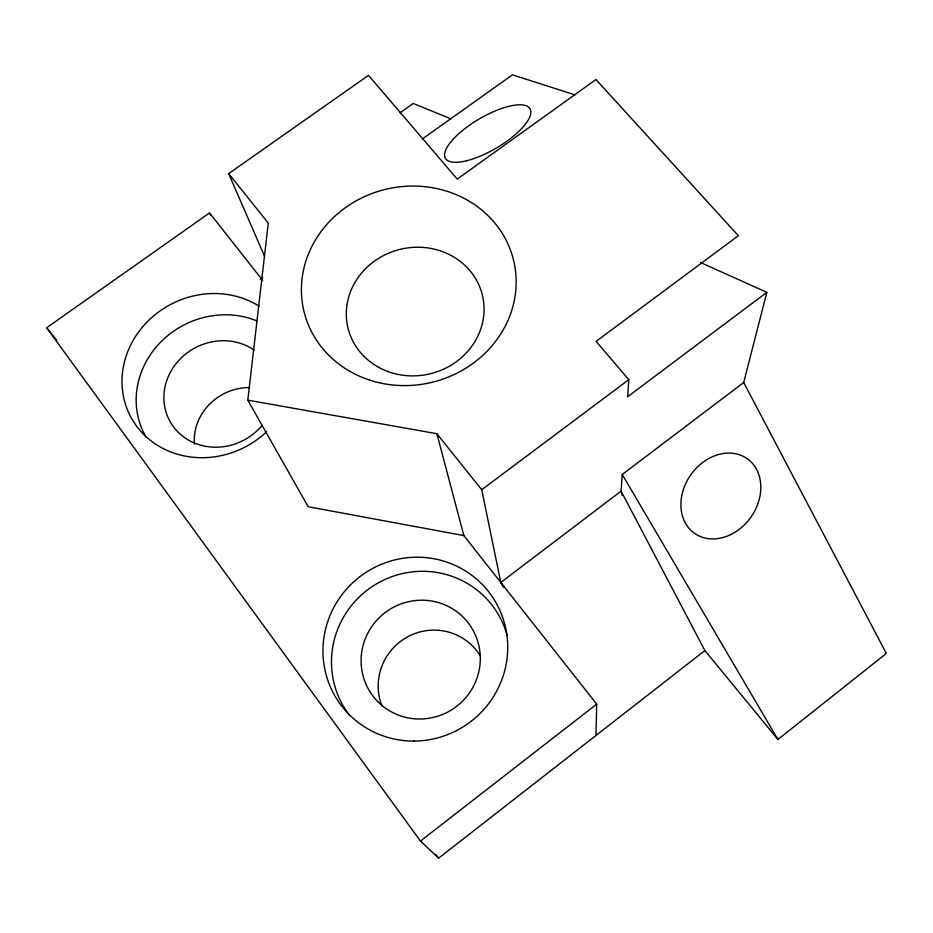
<?xml version="1.0" encoding="UTF-8"?>
<svg xmlns="http://www.w3.org/2000/svg" width="933" height="933" viewBox="0 0 933 933"><rect width="100%" height="100%" fill="white"/><g stroke="black" fill="none" stroke-linecap="round" stroke-linejoin="round"><path stroke-width="1.4" d="M595.989 735.449L596.7 704.135L463.841 535.577L436.866 433.693L247.805 400.164L268.284 223.104L228.667 173.62L368.488 75.363L457.252 179.113L595.942 79.527L738.365 235.711L596.082 341.385L628.807 379.649L627.629 396.758L766.833 292.344L700.391 262.476M766.833 292.344L743.694 382.53L622.241 474.477L621.086 491.131L622.136 495.33M436.866 433.693L481.731 489.743L500.799 582.472L503.867 587.405L500.799 582.472L621.086 491.131L704.881 650.546L777.924 739.484L886.35 653.427L743.694 382.53M262.698 280.401L209.517 212.934L46.65 327.763L420.468 841.053L438.627 858.162L704.881 650.546M420.468 841.053L596.7 704.135M481.731 489.743L628.807 379.649M260.377 279.433L262.721 277.754M422.299 139.017L512.415 74.838L574.88 94.828M400.117 112.706L413.156 103.481L450.837 118.794M463.841 535.577L308.182 506.724L247.805 400.164M46.65 327.763L56.598 340.113M436.049 854.64L438.627 858.162M622.241 474.477L777.924 739.484M209.517 212.934L210.765 215.523M228.667 173.62L264.634 256.505M194.367 444.131A52.563 48.913 -29.3 0 1 249.578 387.58M262.138 425.39A56.645 52.201 -28.4 0 1 184.093 437.239A56.645 52.201 -28.4 0 1 176.29 363.357A56.645 52.201 -28.4 0 1 254.208 350.143M381.912 705.966A55.525 54.709 -46.7 0 1 408.864 636.189A55.525 54.709 -46.7 0 1 480.308 655.864M266.686 431.641A87.679 80.436 -28.1 0 1 148.779 439.023A87.679 80.436 -28.1 0 1 142.049 327.576A87.679 80.436 -28.1 0 1 259.106 306.176M146.131 437.192A84.985 78.302 -28.4 0 1 159.636 343.204A84.985 78.302 -28.4 0 1 256.715 320.824M349.28 715.075A90.081 88.448 -40 0 1 381.725 581.026A90.081 88.448 -40 0 1 507.19 635.536M729.058 535.355A45.694 36.76 -54.7 0 0 750.633 461.497A45.694 36.76 -54.7 0 0 682.874 491.19A45.694 36.76 -54.7 0 0 729.058 535.355M428.224 718.398A60.05 58.954 -39.9 0 0 468.133 622.789A60.05 58.954 -39.9 0 0 365.724 637.647A60.05 58.954 -39.9 0 0 428.224 718.398M414.03 741.059A93.102 91.236 -37.8 0 0 496.006 602.73A93.102 91.236 -37.8 0 0 335.985 603.593A93.102 91.236 -37.8 0 0 414.03 741.059M378.716 367.357A69.194 64.015 -14.1 0 0 484.04 311.4A69.194 64.015 -14.1 0 0 382.787 255.945A69.194 64.015 -14.1 0 0 378.716 367.357M369.538 380.069A107.866 99.236 -14.1 0 0 514.958 267.106A107.866 99.236 -14.1 0 0 341.84 210.333A107.866 99.236 -14.1 0 0 369.538 380.069M466.64 160.744A49.029 16.876 -30.4 0 0 530.865 111.843A49.029 16.876 -30.4 0 0 465.695 127.996A49.029 16.876 -30.4 0 0 466.64 160.744"/></g></svg>
